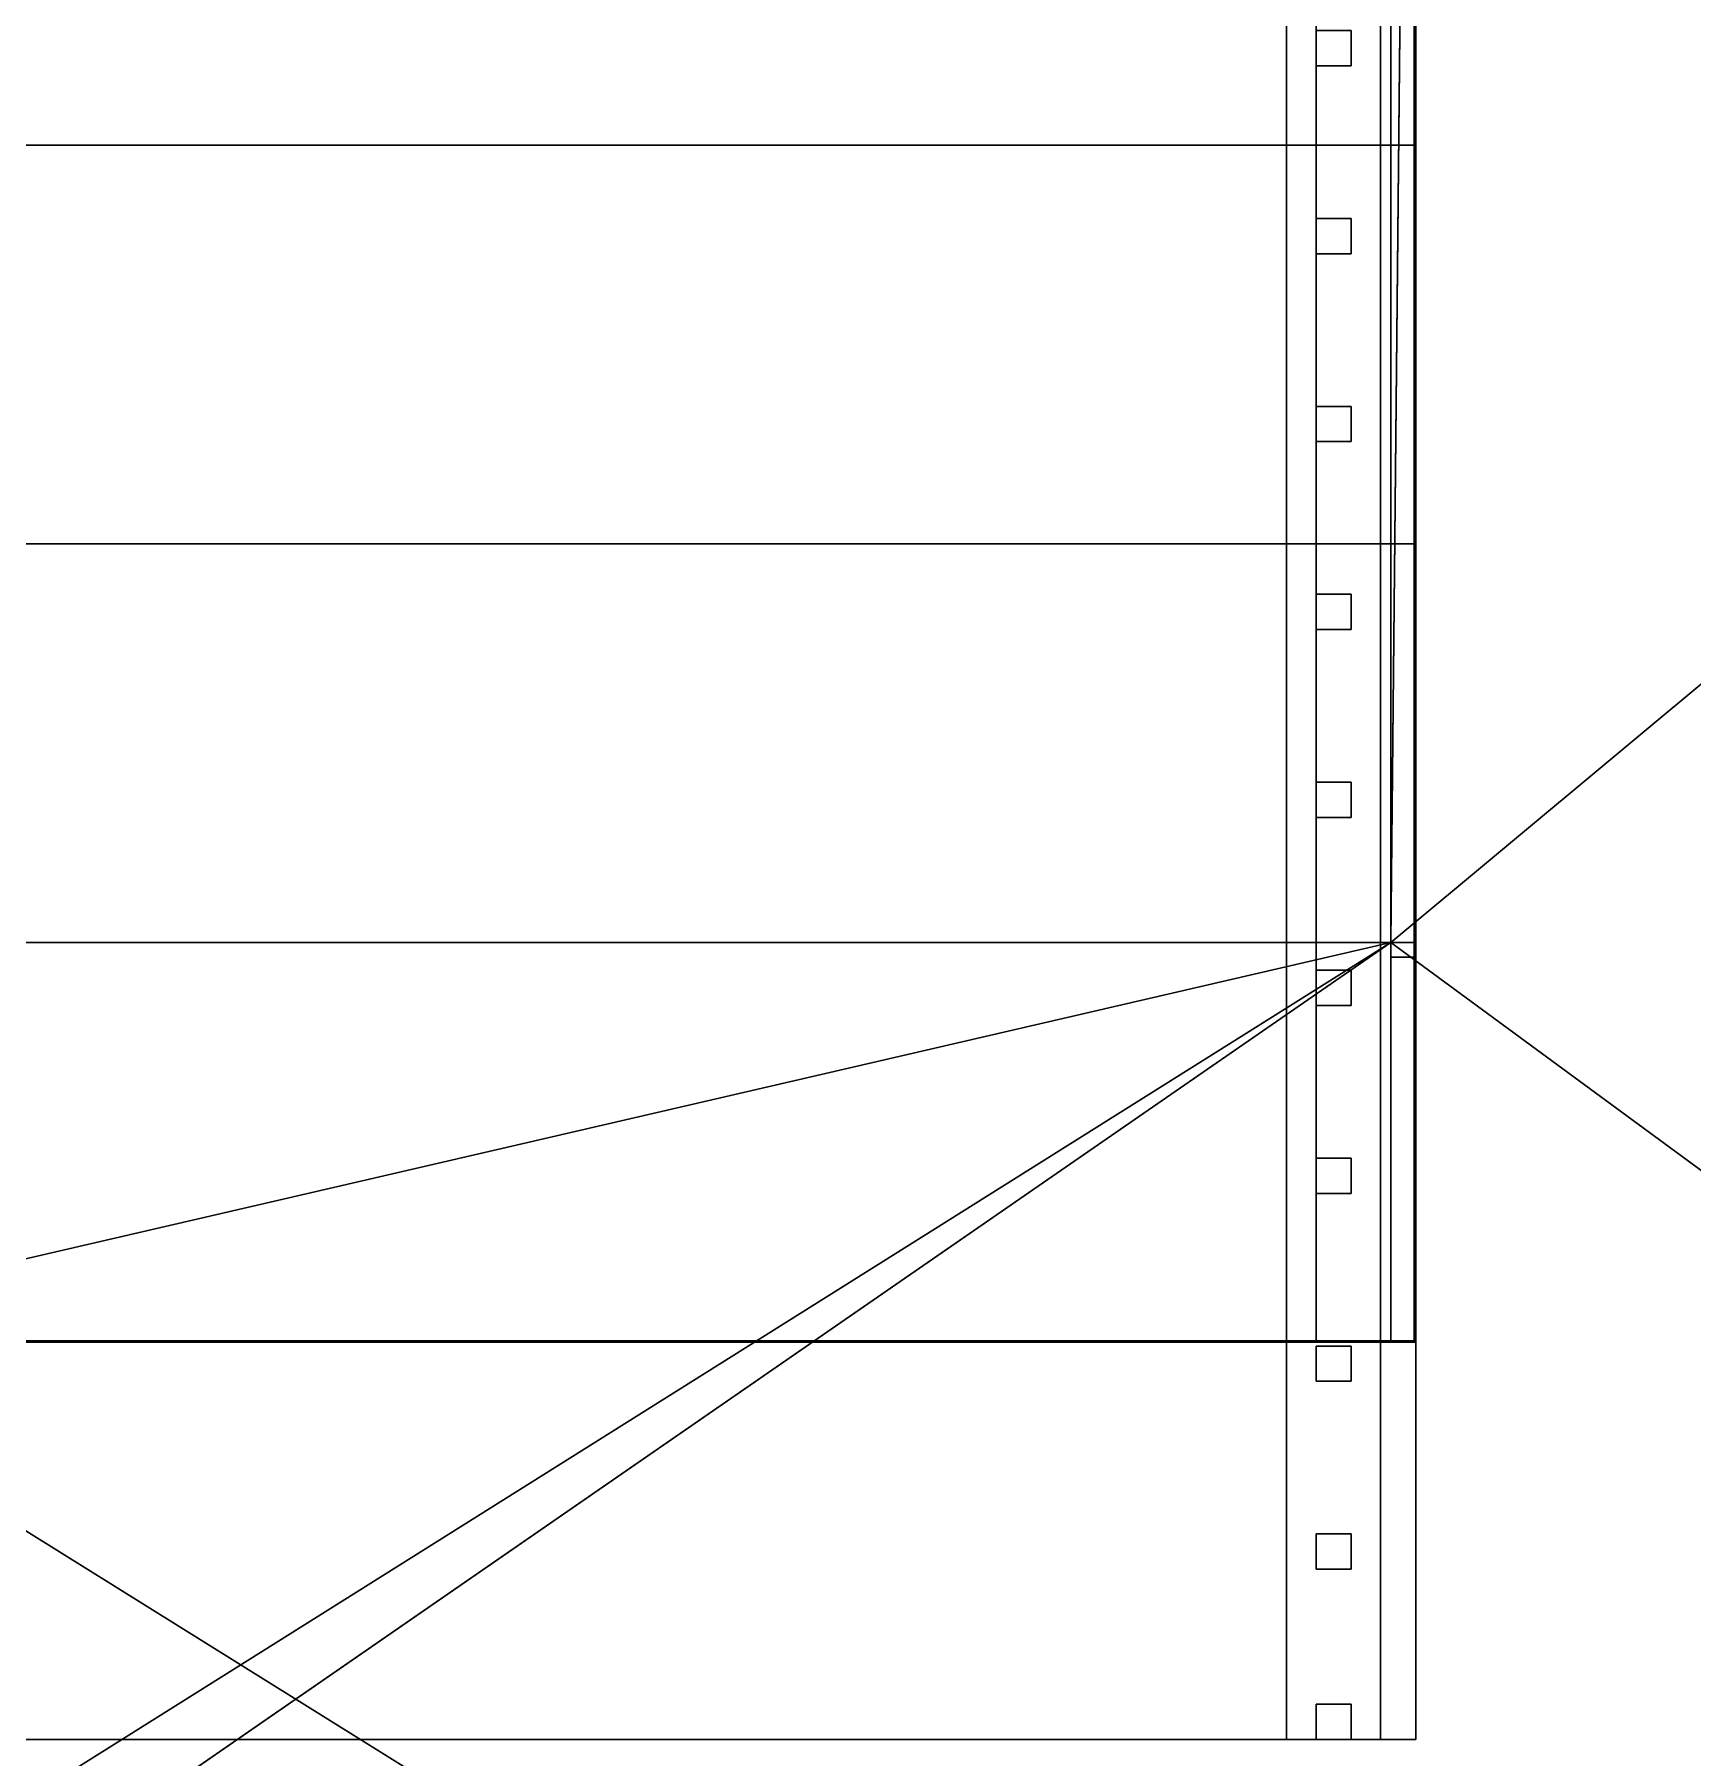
# Model space of a CAD drawing. Header units: inches. Extents: x -550 to 0, y -429 to 0.
# Drawn here: x -302.41 to -267.11, y -245.13 to -208.46 of the extents above; entities that cross this region are included whole.
import ezdxf

# ---------------------------------------------------------------- set-up
doc = ezdxf.new("R2010")
doc.units = ezdxf.units.IN
doc.header["$MEASUREMENT"] = 0
for name, color, linetype, lineweight in [('A-CLNG', 13, 'Continuous', 13), ('A-FLOR', 192, 'Continuous', 13), ('A-FLOR-HRAL', 11, 'Continuous', 9), ('A-GENM', 13, 'Continuous', 9), ('A-WALL', 113, 'Continuous', 13), ('S-STRS', 31, 'Continuous', 9)]:
    doc.layers.add(name, color=color, linetype=linetype, lineweight=lineweight)

# ---------------------------------------------------------------- blocks, each defined once
blk = doc.blocks.new('Stair - Stairs-718883-_3D_')
at = {"layer": 'S-STRS'}
mesh = blk.add_polyface(dxfattribs=at)
corners = [(-312.25, -236.294), (-312.25, -117.5, 115.916), (-273, -117.5, 115.916), (-273, -236.294)]
mesh.append_faces([[corners[k] for k in face] for face in [(0, 1, 2, 3)]])
mesh = blk.add_polyface(dxfattribs=at)
corners = [(-273, -236.267, 8.278), (-273, -244.75, 8.278), (-273, -244.75), (-273, -236.294), (-273, -117.5, 115.916), (-273, -117.5, 124.167), (-273, -125.983, 124.167), (-273, -125.983, 115.889), (-273, -134.467, 115.889), (-273, -134.467, 107.612), (-273, -142.95, 107.612), (-273, -142.95, 99.334), (-273, -151.433, 99.334), (-273, -151.433, 91.056), (-273, -159.917, 91.056), (-273, -159.917, 82.778), (-273, -168.4, 82.778), (-273, -168.4, 74.5), (-273, -176.883, 74.5), (-273, -176.883, 66.223), (-273, -185.367, 66.223), (-273, -185.367, 57.945), (-273, -193.85, 57.945), (-273, -193.85, 49.667), (-273, -202.333, 49.667), (-273, -202.333, 41.389), (-273, -210.817, 41.389), (-273, -210.817, 33.111), (-273, -219.3, 33.111), (-273, -219.3, 24.833), (-273, -227.783, 24.833), (-273, -227.783, 16.556), (-273, -236.267, 16.556)]
mesh.append_faces([[corners[k] for k in face] for face in [(9, 4, 7, 8)]], dxfattribs={"vtx0": -1, "vtx1": -1})
mesh.append_faces([[corners[k] for k in face] for face in [(4, 17, 19, 3), (27, 3, 25), (3, 19, 21)]], dxfattribs={"vtx0": -1, "vtx1": -1, "vtx2": -1})
mesh.append_faces([[corners[k] for k in face] for face in [(4, 13, 15, 17), (4, 9, 11, 13), (29, 31, 3, 27), (3, 21, 23, 25)]], dxfattribs={"vtx0": -1, "vtx1": -1, "vtx2": -1, "vtx3": -1})
mesh.append_faces([[corners[k] for k in face] for face in [(14, 15, 13), (12, 13, 11), (18, 19, 17), (16, 17, 15), (6, 7, 4, 5), (10, 11, 9), (22, 23, 21), (20, 21, 19), (24, 25, 23)]], dxfattribs={"vtx1": -1})
mesh.append_faces([[corners[k] for k in face] for face in [(29, 30, 31), (1, 2, 3, 0), (27, 28, 29), (25, 26, 27)]], dxfattribs={"vtx2": -1})
mesh.append_faces([[corners[k] for k in face] for face in [(31, 32, 0, 3)]], dxfattribs={"vtx2": -1, "vtx3": -1})
mesh = blk.add_polyface(dxfattribs=at)
corners = [(-312.25, -210.817, 41.389), (-273, -210.817, 41.389), (-273, -202.333, 41.389), (-312.25, -202.333, 41.389)]
mesh.append_faces([[corners[k] for k in face] for face in [(0, 1, 2, 3)]])
mesh = blk.add_polyface(dxfattribs=at)
corners = [(-312.25, -219.3, 33.111), (-273, -219.3, 33.111), (-273, -210.817, 33.111), (-312.25, -210.817, 33.111)]
mesh.append_faces([[corners[k] for k in face] for face in [(0, 1, 2, 3)]])
mesh = blk.add_polyface(dxfattribs=at)
corners = [(-312.25, -210.817, 33.111), (-273, -210.817, 33.111), (-273, -210.817, 41.389), (-312.25, -210.817, 41.389)]
mesh.append_faces([[corners[k] for k in face] for face in [(0, 1, 2, 3)]])
mesh = blk.add_polyface(dxfattribs=at)
corners = [(-312.25, -227.783, 24.833), (-273, -227.783, 24.833), (-273, -219.3, 24.833), (-312.25, -219.3, 24.833)]
mesh.append_faces([[corners[k] for k in face] for face in [(0, 1, 2, 3)]])
mesh = blk.add_polyface(dxfattribs=at)
corners = [(-312.25, -219.3, 24.833), (-273, -219.3, 24.833), (-273, -219.3, 33.111), (-312.25, -219.3, 33.111)]
mesh.append_faces([[corners[k] for k in face] for face in [(0, 1, 2, 3)]])
mesh = blk.add_polyface(dxfattribs=at)
corners = [(-312.25, -236.267, 16.556), (-273, -236.267, 16.556), (-273, -227.783, 16.556), (-312.25, -227.783, 16.556)]
mesh.append_faces([[corners[k] for k in face] for face in [(0, 1, 2, 3)]])
mesh = blk.add_polyface(dxfattribs=at)
corners = [(-312.25, -227.783, 16.556), (-273, -227.783, 16.556), (-273, -227.783, 24.833), (-312.25, -227.783, 24.833)]
mesh.append_faces([[corners[k] for k in face] for face in [(0, 1, 2, 3)]])
mesh = blk.add_polyface(dxfattribs=at)
corners = [(-312.25, -244.75, 8.278), (-273, -244.75, 8.278), (-273, -236.267, 8.278), (-312.25, -236.267, 8.278)]
mesh.append_faces([[corners[k] for k in face] for face in [(0, 1, 2, 3)]])
mesh = blk.add_polyface(dxfattribs=at)
corners = [(-273, -236.267, 8.278), (-273, -236.267, 16.556), (-312.25, -236.267, 16.556), (-312.25, -236.267, 8.278)]
mesh.append_faces([[corners[k] for k in face] for face in [(0, 1, 2, 3)]])
mesh = blk.add_polyface(dxfattribs=at)
corners = [(-312.25, -244.75), (-312.25, -236.294), (-273, -236.294), (-273, -244.75)]
mesh.append_faces([[corners[k] for k in face] for face in [(0, 1, 2, 3)]])
mesh = blk.add_polyface(dxfattribs=at)
corners = [(-312.25, -244.75, 8.278), (-312.25, -244.75), (-273, -244.75), (-273, -244.75, 8.278)]
mesh.append_faces([[corners[k] for k in face] for face in [(0, 1, 2, 3)]])
blk = doc.blocks.new('Railing - 3_4_-795355-_3D_')
at = {"layer": 'A-FLOR-HRAL'}
mesh = blk.add_polyface(dxfattribs=at)
corners = [(-0.375, 0.375, 34.856), (0.375, 0.375, 34.856), (0.375, 0.375), (-0.375, 0.375)]
mesh.append_faces([[corners[k] for k in face] for face in [(3, 0, 1, 2)]])
mesh = blk.add_polyface(dxfattribs=at)
corners = [(-0.375, -0.375, 35.588), (-0.375, 0.375, 34.856), (-0.375, 0.375), (-0.375, -0.375)]
mesh.append_faces([[corners[k] for k in face] for face in [(3, 0, 1, 2)]])
mesh = blk.add_polyface(dxfattribs=at)
corners = [(0.375, 0.375, 34.856), (-0.375, 0.375, 34.856), (-0.375, -0.375, 35.588), (0.375, -0.375, 35.588)]
mesh.append_faces([[corners[k] for k in face] for face in [(2, 3, 0, 1)]])
mesh = blk.add_polyface(dxfattribs=at)
corners = [(-0.375, 0.375), (0.375, 0.375), (0.375, -0.375), (-0.375, -0.375)]
mesh.append_faces([[corners[k] for k in face] for face in [(0, 1, 2, 3)]])
mesh = blk.add_polyface(dxfattribs=at)
corners = [(0.375, 0.375, 34.856), (0.375, -0.375, 35.588), (0.375, -0.375), (0.375, 0.375)]
mesh.append_faces([[corners[k] for k in face] for face in [(0, 1, 2, 3)]])
mesh = blk.add_polyface(dxfattribs=at)
corners = [(0.375, -0.375, 35.588), (-0.375, -0.375, 35.588), (-0.375, -0.375), (0.375, -0.375)]
mesh.append_faces([[corners[k] for k in face] for face in [(0, 1, 2, 3)]])
blk = doc.blocks.new('Railing - 3_4_-795353-_3D_')
at = {"layer": 'A-FLOR-HRAL'}
mesh = blk.add_polyface(dxfattribs=at)
corners = [(-0.375, 0.375, 39.231), (0.375, 0.375, 39.231), (0.375, 0.375), (-0.375, 0.375)]
mesh.append_faces([[corners[k] for k in face] for face in [(3, 0, 1, 2)]])
mesh = blk.add_polyface(dxfattribs=at)
corners = [(-0.375, -0.375, 39.963), (-0.375, 0.375, 39.231), (-0.375, 0.375), (-0.375, -0.375)]
mesh.append_faces([[corners[k] for k in face] for face in [(3, 0, 1, 2)]])
mesh = blk.add_polyface(dxfattribs=at)
corners = [(0.375, 0.375, 39.231), (-0.375, 0.375, 39.231), (-0.375, -0.375, 39.963), (0.375, -0.375, 39.963)]
mesh.append_faces([[corners[k] for k in face] for face in [(2, 3, 0, 1)]])
mesh = blk.add_polyface(dxfattribs=at)
corners = [(-0.375, 0.375), (0.375, 0.375), (0.375, -0.375), (-0.375, -0.375)]
mesh.append_faces([[corners[k] for k in face] for face in [(0, 1, 2, 3)]])
mesh = blk.add_polyface(dxfattribs=at)
corners = [(0.375, 0.375, 39.231), (0.375, -0.375, 39.963), (0.375, -0.375), (0.375, 0.375)]
mesh.append_faces([[corners[k] for k in face] for face in [(0, 1, 2, 3)]])
mesh = blk.add_polyface(dxfattribs=at)
corners = [(0.375, -0.375, 39.963), (-0.375, -0.375, 39.963), (-0.375, -0.375), (0.375, -0.375)]
mesh.append_faces([[corners[k] for k in face] for face in [(0, 1, 2, 3)]])
blk = doc.blocks.new('Railing - 3_4_-795351-_3D_')
at = {"layer": 'A-FLOR-HRAL'}
mesh = blk.add_polyface(dxfattribs=at)
corners = [(-0.375, 0.375, 35.328), (0.375, 0.375, 35.328), (0.375, 0.375), (-0.375, 0.375)]
mesh.append_faces([[corners[k] for k in face] for face in [(0, 1, 2, 3)]])
mesh = blk.add_polyface(dxfattribs=at)
corners = [(-0.375, -0.375, 36.06), (-0.375, 0.375, 35.328), (-0.375, 0.375), (-0.375, -0.375)]
mesh.append_faces([[corners[k] for k in face] for face in [(3, 0, 1, 2)]])
mesh = blk.add_polyface(dxfattribs=at)
corners = [(0.375, 0.375, 35.328), (-0.375, 0.375, 35.328), (-0.375, -0.375, 36.06), (0.375, -0.375, 36.06)]
mesh.append_faces([[corners[k] for k in face] for face in [(2, 3, 0, 1)]])
mesh = blk.add_polyface(dxfattribs=at)
corners = [(-0.375, 0.375), (0.375, 0.375), (0.375, -0.375), (-0.375, -0.375)]
mesh.append_faces([[corners[k] for k in face] for face in [(0, 1, 2, 3)]])
mesh = blk.add_polyface(dxfattribs=at)
corners = [(0.375, 0.375, 35.328), (0.375, -0.375, 36.06), (0.375, -0.375), (0.375, 0.375)]
mesh.append_faces([[corners[k] for k in face] for face in [(0, 1, 2, 3)]])
mesh = blk.add_polyface(dxfattribs=at)
corners = [(0.375, -0.375, 36.06), (-0.375, -0.375, 36.06), (-0.375, -0.375), (0.375, -0.375)]
mesh.append_faces([[corners[k] for k in face] for face in [(0, 1, 2, 3)]])
blk = doc.blocks.new('Railing - 3_4_-795349-_3D_')
at = {"layer": 'A-FLOR-HRAL'}
mesh = blk.add_polyface(dxfattribs=at)
corners = [(-0.375, 0.375, 39.703), (0.375, 0.375, 39.703), (0.375, 0.375), (-0.375, 0.375)]
mesh.append_faces([[corners[k] for k in face] for face in [(0, 1, 2, 3)]])
mesh = blk.add_polyface(dxfattribs=at)
corners = [(-0.375, -0.375, 40.434), (-0.375, 0.375, 39.703), (-0.375, 0.375), (-0.375, -0.375)]
mesh.append_faces([[corners[k] for k in face] for face in [(3, 0, 1, 2)]])
mesh = blk.add_polyface(dxfattribs=at)
corners = [(0.375, 0.375, 39.703), (-0.375, 0.375, 39.703), (-0.375, -0.375, 40.434), (0.375, -0.375, 40.434)]
mesh.append_faces([[corners[k] for k in face] for face in [(3, 0, 1, 2)]])
mesh = blk.add_polyface(dxfattribs=at)
corners = [(-0.375, 0.375), (0.375, 0.375), (0.375, -0.375), (-0.375, -0.375)]
mesh.append_faces([[corners[k] for k in face] for face in [(0, 1, 2, 3)]])
mesh = blk.add_polyface(dxfattribs=at)
corners = [(0.375, 0.375, 39.703), (0.375, -0.375, 40.434), (0.375, -0.375), (0.375, 0.375)]
mesh.append_faces([[corners[k] for k in face] for face in [(0, 1, 2, 3)]])
mesh = blk.add_polyface(dxfattribs=at)
corners = [(0.375, -0.375, 40.434), (-0.375, -0.375, 40.434), (-0.375, -0.375), (0.375, -0.375)]
mesh.append_faces([[corners[k] for k in face] for face in [(3, 0, 1, 2)]])
blk = doc.blocks.new('Railing - 3_4_-795347-_3D_')
at = {"layer": 'A-FLOR-HRAL'}
mesh = blk.add_polyface(dxfattribs=at)
corners = [(-0.375, 0.375, 35.8), (0.375, 0.375, 35.8), (0.375, 0.375), (-0.375, 0.375)]
mesh.append_faces([[corners[k] for k in face] for face in [(3, 0, 1, 2)]])
mesh = blk.add_polyface(dxfattribs=at)
corners = [(-0.375, -0.375, 36.531), (-0.375, 0.375, 35.8), (-0.375, 0.375), (-0.375, -0.375)]
mesh.append_faces([[corners[k] for k in face] for face in [(3, 0, 1, 2)]])
mesh = blk.add_polyface(dxfattribs=at)
corners = [(0.375, 0.375, 35.8), (-0.375, 0.375, 35.8), (-0.375, -0.375, 36.531), (0.375, -0.375, 36.531)]
mesh.append_faces([[corners[k] for k in face] for face in [(2, 3, 0, 1)]])
mesh = blk.add_polyface(dxfattribs=at)
corners = [(-0.375, 0.375), (0.375, 0.375), (0.375, -0.375), (-0.375, -0.375)]
mesh.append_faces([[corners[k] for k in face] for face in [(0, 1, 2, 3)]])
mesh = blk.add_polyface(dxfattribs=at)
corners = [(0.375, 0.375, 35.8), (0.375, -0.375, 36.531), (0.375, -0.375), (0.375, 0.375)]
mesh.append_faces([[corners[k] for k in face] for face in [(0, 1, 2, 3)]])
mesh = blk.add_polyface(dxfattribs=at)
corners = [(0.375, -0.375, 36.531), (-0.375, -0.375, 36.531), (-0.375, -0.375), (0.375, -0.375)]
mesh.append_faces([[corners[k] for k in face] for face in [(3, 0, 1, 2)]])
blk = doc.blocks.new('Railing - 3_4_-795345-_3D_')
at = {"layer": 'A-FLOR-HRAL'}
mesh = blk.add_polyface(dxfattribs=at)
corners = [(-0.375, 0.375, 40.174), (0.375, 0.375, 40.174), (0.375, 0.375), (-0.375, 0.375)]
mesh.append_faces([[corners[k] for k in face] for face in [(0, 1, 2, 3)]])
mesh = blk.add_polyface(dxfattribs=at)
corners = [(-0.375, -0.375, 40.906), (-0.375, 0.375, 40.174), (-0.375, 0.375), (-0.375, -0.375)]
mesh.append_faces([[corners[k] for k in face] for face in [(3, 0, 1, 2)]])
mesh = blk.add_polyface(dxfattribs=at)
corners = [(0.375, 0.375, 40.174), (-0.375, 0.375, 40.174), (-0.375, -0.375, 40.906), (0.375, -0.375, 40.906)]
mesh.append_faces([[corners[k] for k in face] for face in [(2, 3, 0, 1)]])
mesh = blk.add_polyface(dxfattribs=at)
corners = [(-0.375, 0.375), (0.375, 0.375), (0.375, -0.375), (-0.375, -0.375)]
mesh.append_faces([[corners[k] for k in face] for face in [(0, 1, 2, 3)]])
mesh = blk.add_polyface(dxfattribs=at)
corners = [(0.375, 0.375, 40.174), (0.375, -0.375, 40.906), (0.375, -0.375), (0.375, 0.375)]
mesh.append_faces([[corners[k] for k in face] for face in [(0, 1, 2, 3)]])
mesh = blk.add_polyface(dxfattribs=at)
corners = [(0.375, -0.375, 40.906), (-0.375, -0.375, 40.906), (-0.375, -0.375), (0.375, -0.375)]
mesh.append_faces([[corners[k] for k in face] for face in [(0, 1, 2, 3)]])
blk = doc.blocks.new('Railing - 3_4_-795343-_3D_')
at = {"layer": 'A-FLOR-HRAL'}
mesh = blk.add_polyface(dxfattribs=at)
corners = [(-0.375, 0.375, 36.271), (0.375, 0.375, 36.271), (0.375, 0.375), (-0.375, 0.375)]
mesh.append_faces([[corners[k] for k in face] for face in [(3, 0, 1, 2)]])
mesh = blk.add_polyface(dxfattribs=at)
corners = [(-0.375, -0.375, 37.003), (-0.375, 0.375, 36.271), (-0.375, 0.375), (-0.375, -0.375)]
mesh.append_faces([[corners[k] for k in face] for face in [(3, 0, 1, 2)]])
mesh = blk.add_polyface(dxfattribs=at)
corners = [(0.375, 0.375, 36.271), (-0.375, 0.375, 36.271), (-0.375, -0.375, 37.003), (0.375, -0.375, 37.003)]
mesh.append_faces([[corners[k] for k in face] for face in [(3, 0, 1, 2)]])
mesh = blk.add_polyface(dxfattribs=at)
corners = [(-0.375, 0.375), (0.375, 0.375), (0.375, -0.375), (-0.375, -0.375)]
mesh.append_faces([[corners[k] for k in face] for face in [(0, 1, 2, 3)]])
mesh = blk.add_polyface(dxfattribs=at)
corners = [(0.375, 0.375, 36.271), (0.375, -0.375, 37.003), (0.375, -0.375), (0.375, 0.375)]
mesh.append_faces([[corners[k] for k in face] for face in [(0, 1, 2, 3)]])
mesh = blk.add_polyface(dxfattribs=at)
corners = [(0.375, -0.375, 37.003), (-0.375, -0.375, 37.003), (-0.375, -0.375), (0.375, -0.375)]
mesh.append_faces([[corners[k] for k in face] for face in [(3, 0, 1, 2)]])
blk = doc.blocks.new('Railing - 3_4_-795341-_3D_')
at = {"layer": 'A-FLOR-HRAL'}
mesh = blk.add_polyface(dxfattribs=at)
corners = [(-0.375, 0.375, 40.646), (0.375, 0.375, 40.646), (0.375, 0.375), (-0.375, 0.375)]
mesh.append_faces([[corners[k] for k in face] for face in [(0, 1, 2, 3)]])
mesh = blk.add_polyface(dxfattribs=at)
corners = [(-0.375, -0.375, 41.378), (-0.375, 0.375, 40.646), (-0.375, 0.375), (-0.375, -0.375)]
mesh.append_faces([[corners[k] for k in face] for face in [(3, 0, 1, 2)]])
mesh = blk.add_polyface(dxfattribs=at)
corners = [(0.375, 0.375, 40.646), (-0.375, 0.375, 40.646), (-0.375, -0.375, 41.378), (0.375, -0.375, 41.378)]
mesh.append_faces([[corners[k] for k in face] for face in [(3, 0, 1, 2)]])
mesh = blk.add_polyface(dxfattribs=at)
corners = [(-0.375, 0.375), (0.375, 0.375), (0.375, -0.375), (-0.375, -0.375)]
mesh.append_faces([[corners[k] for k in face] for face in [(0, 1, 2, 3)]])
mesh = blk.add_polyface(dxfattribs=at)
corners = [(0.375, 0.375, 40.646), (0.375, -0.375, 41.378), (0.375, -0.375), (0.375, 0.375)]
mesh.append_faces([[corners[k] for k in face] for face in [(0, 1, 2, 3)]])
mesh = blk.add_polyface(dxfattribs=at)
corners = [(0.375, -0.375, 41.378), (-0.375, -0.375, 41.378), (-0.375, -0.375), (0.375, -0.375)]
mesh.append_faces([[corners[k] for k in face] for face in [(0, 1, 2, 3)]])
blk = doc.blocks.new('Railing - 3_4_-795339-_3D_')
at = {"layer": 'A-FLOR-HRAL'}
mesh = blk.add_polyface(dxfattribs=at)
corners = [(-0.375, 0.375, 36.743), (0.375, 0.375, 36.743), (0.375, 0.375), (-0.375, 0.375)]
mesh.append_faces([[corners[k] for k in face] for face in [(0, 1, 2, 3)]])
mesh = blk.add_polyface(dxfattribs=at)
corners = [(-0.375, -0.375, 37.475), (-0.375, 0.375, 36.743), (-0.375, 0.375), (-0.375, -0.375)]
mesh.append_faces([[corners[k] for k in face] for face in [(3, 0, 1, 2)]])
mesh = blk.add_polyface(dxfattribs=at)
corners = [(0.375, 0.375, 36.743), (-0.375, 0.375, 36.743), (-0.375, -0.375, 37.475), (0.375, -0.375, 37.475)]
mesh.append_faces([[corners[k] for k in face] for face in [(3, 0, 1, 2)]])
mesh = blk.add_polyface(dxfattribs=at)
corners = [(-0.375, 0.375), (0.375, 0.375), (0.375, -0.375), (-0.375, -0.375)]
mesh.append_faces([[corners[k] for k in face] for face in [(0, 1, 2, 3)]])
mesh = blk.add_polyface(dxfattribs=at)
corners = [(0.375, 0.375, 36.743), (0.375, -0.375, 37.475), (0.375, -0.375), (0.375, 0.375)]
mesh.append_faces([[corners[k] for k in face] for face in [(0, 1, 2, 3)]])
mesh = blk.add_polyface(dxfattribs=at)
corners = [(0.375, -0.375, 37.475), (-0.375, -0.375, 37.475), (-0.375, -0.375), (0.375, -0.375)]
mesh.append_faces([[corners[k] for k in face] for face in [(0, 1, 2, 3)]])
blk = doc.blocks.new('Railing - 3_4_-795335-_3D_')
at = {"layer": 'A-FLOR-HRAL'}
mesh = blk.add_polyface(dxfattribs=at)
corners = [(-0.375, 0.375, 33.206), (0.375, 0.375, 33.206), (0.375, 0.375), (-0.375, 0.375)]
mesh.append_faces([[corners[k] for k in face] for face in [(3, 0, 1, 2)]])
mesh = blk.add_polyface(dxfattribs=at)
corners = [(-0.375, -0.375, 33.937), (-0.375, 0.375, 33.206), (-0.375, 0.375), (-0.375, -0.375)]
mesh.append_faces([[corners[k] for k in face] for face in [(3, 0, 1, 2)]])
mesh = blk.add_polyface(dxfattribs=at)
corners = [(0.375, 0.375, 33.206), (-0.375, 0.375, 33.206), (-0.375, -0.375, 33.937), (0.375, -0.375, 33.937)]
mesh.append_faces([[corners[k] for k in face] for face in [(3, 0, 1, 2)]])
mesh = blk.add_polyface(dxfattribs=at)
corners = [(-0.375, 0.375), (0.375, 0.375), (0.375, -0.375), (-0.375, -0.375)]
mesh.append_faces([[corners[k] for k in face] for face in [(0, 1, 2, 3)]])
mesh = blk.add_polyface(dxfattribs=at)
corners = [(0.375, 0.375, 33.206), (0.375, -0.375, 33.937), (0.375, -0.375), (0.375, 0.375)]
mesh.append_faces([[corners[k] for k in face] for face in [(0, 1, 2, 3)]])
mesh = blk.add_polyface(dxfattribs=at)
corners = [(0.375, -0.375, 33.937), (-0.375, -0.375, 33.937), (-0.375, -0.375), (0.375, -0.375)]
mesh.append_faces([[corners[k] for k in face] for face in [(3, 0, 1, 2)]])
blk = doc.blocks.new('Railing - Railing-718885-_3D_')
at = {"rotation": 180}
for name, p in [('Railing - 3_4_-795355-_3D_', (-274.75, -208.75, 41.389)), ('Railing - 3_4_-795353-_3D_', (-274.75, -212.75, 33.111)), ('Railing - 3_4_-795351-_3D_', (-274.75, -216.75, 33.111)), ('Railing - 3_4_-795349-_3D_', (-274.75, -220.75, 24.833)), ('Railing - 3_4_-795347-_3D_', (-274.75, -224.75, 24.833)), ('Railing - 3_4_-795345-_3D_', (-274.75, -228.75, 16.556)), ('Railing - 3_4_-795343-_3D_', (-274.75, -232.75, 16.556)), ('Railing - 3_4_-795341-_3D_', (-274.75, -236.75, 8.278)), ('Railing - 3_4_-795339-_3D_', (-274.75, -240.75, 8.278)), ('Railing - 3_4_-795335-_3D_', (-274.75, -244.375, 8.278))]:
    blk.add_blockref(name, p, dxfattribs=at)
blk = doc.blocks.new('Top Rail Type - Top Rail_Internal_-718889-_3D_')
at = {"layer": 'A-FLOR-HRAL'}
mesh = blk.add_polyface(dxfattribs=at)
corners = [(-275.75, -244.75, 44.278), (-275.75, -174, 113.314), (-275.75, -174, 110.519), (-275.75, -244.75, 41.483)]
mesh.append_faces([[corners[k] for k in face] for face in [(0, 1, 2, 3)]])
mesh = blk.add_polyface(dxfattribs=at)
corners = [(-275.75, -244.75, 41.483), (-275.75, -174, 110.519), (-273.75, -174, 110.519), (-273.75, -244.75, 41.483)]
mesh.append_faces([[corners[k] for k in face] for face in [(0, 1, 2, 3)]])
mesh = blk.add_polyface(dxfattribs=at)
corners = [(-273.75, -244.75, 44.278), (-273.75, -174, 113.314), (-275.75, -174, 113.314), (-275.75, -244.75, 44.278)]
mesh.append_faces([[corners[k] for k in face] for face in [(0, 1, 2, 3)]])
mesh = blk.add_polyface(dxfattribs=at)
corners = [(-273.75, -244.75, 41.483), (-273.75, -174, 110.519), (-273.75, -174, 113.314), (-273.75, -244.75, 44.278)]
mesh.append_faces([[corners[k] for k in face] for face in [(0, 1, 2, 3)]])
mesh = blk.add_polyface(dxfattribs=at)
corners = [(-275.75, -244.75, 41.483), (-273.75, -244.75, 41.483), (-273.75, -244.75, 44.278), (-275.75, -244.75, 44.278)]
mesh.append_faces([[corners[k] for k in face] for face in [(0, 1, 2, 3)]])
blk = doc.blocks.new('Generic Models 22 - Generic Models 22-763849-_3D_')
at = {"layer": 'A-GENM'}
mesh = blk.add_polyface(dxfattribs=at)
corners = [(-275.125, -174), (-275.125, -236.294), (-275.125, -174, 60.785)]
mesh.append_faces([[corners[k] for k in face] for face in [(0, 1, 2)]])
mesh = blk.add_polyface(dxfattribs=at)
corners = [(-273.535, -174, 60.785), (-275.125, -174, 60.785), (-275.125, -236.294), (-273.535, -236.294)]
mesh.append_faces([[corners[k] for k in face] for face in [(0, 1, 2, 3)]])
mesh = blk.add_polyface(dxfattribs=at)
corners = [(-273.535, -236.294), (-275.125, -236.294), (-275.125, -174), (-273.535, -174)]
mesh.append_faces([[corners[k] for k in face] for face in [(0, 1, 2, 3)]])
mesh = blk.add_polyface(dxfattribs=at)
corners = [(-273.535, -236.294), (-273.535, -174), (-273.535, -174, 60.785)]
mesh.append_faces([[corners[k] for k in face] for face in [(0, 1, 2)]])
blk = doc.blocks.new('Generic Models 49 - Generic Models 49-773309-_3D_')
at = {"layer": 'A-GENM'}
mesh = blk.add_polyface(dxfattribs=at)
corners = [(-369.75, -284.75, 106), (-369.75, -287.75, 106), (-312.25, -287.75, 106), (-312.25, -317.75, 106), (-363.25, -317.75, 106), (-363.25, -422.25, 106), (-6.5, -422.25, 106), (-6.5, -298.25, 106), (-58.25, -243.25, 106), (-213.25, -243.25, 106), (-223.5, -230.546, 106), (-223.5, -174, 106), (-273, -174, 106), (-273, -177, 106), (-226.5, -177, 106), (-226.5, -231.605, 106), (-214.684, -246.25, 106), (-59.546, -246.25, 106), (-9.5, -299.439, 106), (-9.5, -419.25, 106), (-360.25, -419.25, 106), (-360.25, -320.75, 106), (-309.25, -320.75, 106), (-309.25, -284.75, 106)]
mesh.append_faces([[corners[k] for k in face] for face in [(9, 16, 17, 8), (19, 6, 7, 18)]], dxfattribs={"vtx0": -1, "vtx2": -1})
mesh.append_faces([[corners[k] for k in face] for face in [(4, 5, 20, 21), (19, 20, 5, 6), (21, 22, 3, 4), (2, 3, 22, 23), (17, 18, 7, 8), (10, 11, 14, 15), (9, 10, 15, 16)]], dxfattribs={"vtx1": -1, "vtx3": -1})
mesh.append_faces([[corners[k] for k in face] for face in [(0, 1, 2, 23), (12, 13, 14, 11)]], dxfattribs={"vtx2": -1})

msp = doc.modelspace()

# ---------------------------------------------------------------- block references
at = {"layer": 'A-FLOR-HRAL'}
for name in ['Top Rail Type - Top Rail_Internal_-718889-_3D_', 'Railing - Railing-718885-_3D_']:
    msp.add_blockref(name, (0, 0), dxfattribs=at)
at = {"layer": 'A-GENM'}
for name in ['Generic Models 22 - Generic Models 22-763849-_3D_', 'Generic Models 49 - Generic Models 49-773309-_3D_']:
    msp.add_blockref(name, (0, 0), dxfattribs=at)
at = {"layer": 'S-STRS'}
msp.add_blockref('Stair - Stairs-718883-_3D_', (0, 0), dxfattribs=at)

# ---------------------------------------------------------------- meshes
at = {"layer": 'A-CLNG'}
mesh = msp.add_polyface(dxfattribs=at)
corners = [(-318.75, 0, 111.906), (-318.75, -230.25, 111.906), (-312.25, -230.25, 111.906), (-312.25, -236.75, 111.906), (-318.75, -236.75, 111.906), (-364.25, -236.75, 111.906), (-364.25, -284.75, 111.906), (-369.75, -284.75, 111.906), (-369.75, -294.25, 111.906), (-534.25, -294.25, 111.906), (-534.25, -428.75, 111.906), (0, -428.75, 111.906), (0, 0, 111.906), (-312.25, -227.783, 111.906), (-312.25, -117.5, 111.906), (-273, -117.5, 111.906), (-273, -174, 111.906), (-273.535, -174, 111.906), (-273.535, -227.783, 111.906)]
mesh.append_faces([[corners[k] for k in face] for face in [(12, 18, 11)]], dxfattribs={"vtx0": -1, "vtx1": -1})
mesh.append_faces([[corners[k] for k in face] for face in [(11, 18, 8)]], dxfattribs={"vtx0": -1, "vtx1": -1, "vtx2": -1})
mesh.append_faces([[corners[k] for k in face] for face in [(6, 8, 18, 3)]], dxfattribs={"vtx0": -1, "vtx1": -1, "vtx2": -1, "vtx3": -1})
mesh.append_faces([[corners[k] for k in face] for face in [(0, 14, 15, 12), (12, 15, 16), (14, 0, 1)]], dxfattribs={"vtx0": -1, "vtx2": -1})
mesh.append_faces([[corners[k] for k in face] for face in [(13, 14, 1, 2), (18, 13, 2, 3)]], dxfattribs={"vtx1": -1, "vtx3": -1})
mesh.append_faces([[corners[k] for k in face] for face in [(6, 7, 8), (4, 5, 6, 3)]], dxfattribs={"vtx2": -1})
mesh.append_faces([[corners[k] for k in face] for face in [(16, 17, 18, 12)]], dxfattribs={"vtx2": -1, "vtx3": -1})
mesh.append_faces([[corners[k] for k in face] for face in [(8, 9, 10, 11)]], dxfattribs={"vtx3": -1})
mesh = msp.add_polyface(dxfattribs=at)
corners = [(-318.75, 0, 106), (0, 0, 106), (0, -428.75, 106), (-534.25, -428.75, 106), (-534.25, -294.25, 106), (-369.75, -294.25, 106), (-369.75, -284.75, 106), (-364.25, -284.75, 106), (-364.25, -236.75, 106), (-318.75, -236.75, 106), (-312.25, -236.75, 106), (-312.25, -230.25, 106), (-318.75, -230.25, 106), (-312.25, -227.783, 106), (-273.535, -227.783, 106), (-273.535, -174, 106), (-273, -174, 106), (-273, -117.5, 106), (-312.25, -117.5, 106)]
mesh.append_faces([[corners[k] for k in face] for face in [(16, 14, 15)]], dxfattribs={"vtx0": -1})
mesh.append_faces([[corners[k] for k in face] for face in [(0, 18, 12), (17, 1, 16)]], dxfattribs={"vtx0": -1, "vtx1": -1})
mesh.append_faces([[corners[k] for k in face] for face in [(10, 14, 7)]], dxfattribs={"vtx0": -1, "vtx1": -1, "vtx2": -1})
mesh.append_faces([[corners[k] for k in face] for face in [(14, 2, 5, 7)]], dxfattribs={"vtx0": -1, "vtx1": -1, "vtx2": -1, "vtx3": -1})
mesh.append_faces([[corners[k] for k in face] for face in [(14, 16, 1, 2)]], dxfattribs={"vtx0": -1, "vtx1": -1, "vtx3": -1})
mesh.append_faces([[corners[k] for k in face] for face in [(13, 11, 12, 18), (11, 13, 14, 10)]], dxfattribs={"vtx0": -1, "vtx2": -1})
mesh.append_faces([[corners[k] for k in face] for face in [(9, 10, 7, 8)]], dxfattribs={"vtx1": -1})
mesh.append_faces([[corners[k] for k in face] for face in [(17, 18, 0, 1)]], dxfattribs={"vtx1": -1, "vtx3": -1})
mesh.append_faces([[corners[k] for k in face] for face in [(3, 4, 5, 2), (5, 6, 7)]], dxfattribs={"vtx2": -1})
mesh = msp.add_polyface(dxfattribs=at)
corners = [(-273.535, -174, 111.906), (-273.535, -174, 106), (-273.535, -227.783, 106), (-273.535, -227.783, 111.906)]
mesh.append_faces([[corners[k] for k in face] for face in [(0, 1, 2, 3)]])
mesh = msp.add_polyface(dxfattribs=at)
corners = [(-273.535, -227.783, 111.906), (-273.535, -227.783, 106), (-312.25, -227.783, 106), (-312.25, -227.783, 111.906)]
mesh.append_faces([[corners[k] for k in face] for face in [(0, 1, 2, 3)]])
at = {"layer": 'A-FLOR'}
mesh = msp.add_polyface(dxfattribs=at)
corners = [(-318.75, -230.25, -5.906), (-318.75, 0, -5.906), (0, 0, -5.906), (0, -428.75, -5.906), (-534.25, -428.75, -5.906), (-534.25, -294.25, -5.906), (-549, -294.25, -5.906), (-549, -230.25, -5.906)]
mesh.append_faces([[corners[k] for k in face] for face in [(2, 3, 0, 1)]], dxfattribs={"vtx1": -1})
mesh.append_faces([[corners[k] for k in face] for face in [(4, 5, 0, 3)]], dxfattribs={"vtx1": -1, "vtx2": -1})
mesh.append_faces([[corners[k] for k in face] for face in [(5, 6, 7, 0)]], dxfattribs={"vtx3": -1})
mesh = msp.add_polyface(dxfattribs=at)
corners = [(-318.75, -230.25), (-549, -230.25), (-549, -294.25), (-534.25, -294.25), (-534.25, -428.75), (0, -428.75), (0, 0), (-318.75, 0)]
mesh.append_faces([[corners[k] for k in face] for face in [(0, 5, 6, 7), (3, 0, 1, 2)]], dxfattribs={"vtx0": -1})
mesh.append_faces([[corners[k] for k in face] for face in [(0, 3, 4, 5)]], dxfattribs={"vtx0": -1, "vtx3": -1})
at = {"layer": 'A-WALL'}
mesh = msp.add_polyface(dxfattribs=at)
corners = [(-273.535, -236.294), (-273.535, -228.095, 8), (-273.535, -174.5, 8), (-273.535, -174.5)]
mesh.append_faces([[corners[k] for k in face] for face in [(0, 1, 2, 3)]])
mesh = msp.add_polyface(dxfattribs=at)
corners = [(-273.035, -236.294), (-273.535, -236.294), (-273.535, -174.5), (-273.035, -174.5)]
mesh.append_faces([[corners[k] for k in face] for face in [(0, 1, 2, 3)]])
mesh = msp.add_polyface(dxfattribs=at)
corners = [(-273.535, -174.5, 8), (-273.535, -228.095, 8), (-273.035, -228.095, 8), (-273.035, -174.5, 8)]
mesh.append_faces([[corners[k] for k in face] for face in [(0, 1, 2, 3)]])
mesh = msp.add_polyface(dxfattribs=at)
corners = [(-273.035, -174.5), (-273.035, -174.5, 8), (-273.035, -228.095, 8), (-273.035, -236.294)]
mesh.append_faces([[corners[k] for k in face] for face in [(0, 1, 2, 3)]])
mesh = msp.add_polyface(dxfattribs=at)
corners = [(-273.035, -228.095, 8), (-273.535, -228.095, 8), (-273.535, -236.294), (-273.035, -236.294)]
mesh.append_faces([[corners[k] for k in face] for face in [(0, 1, 2, 3)]])

doc.saveas('drawing.dxf')
